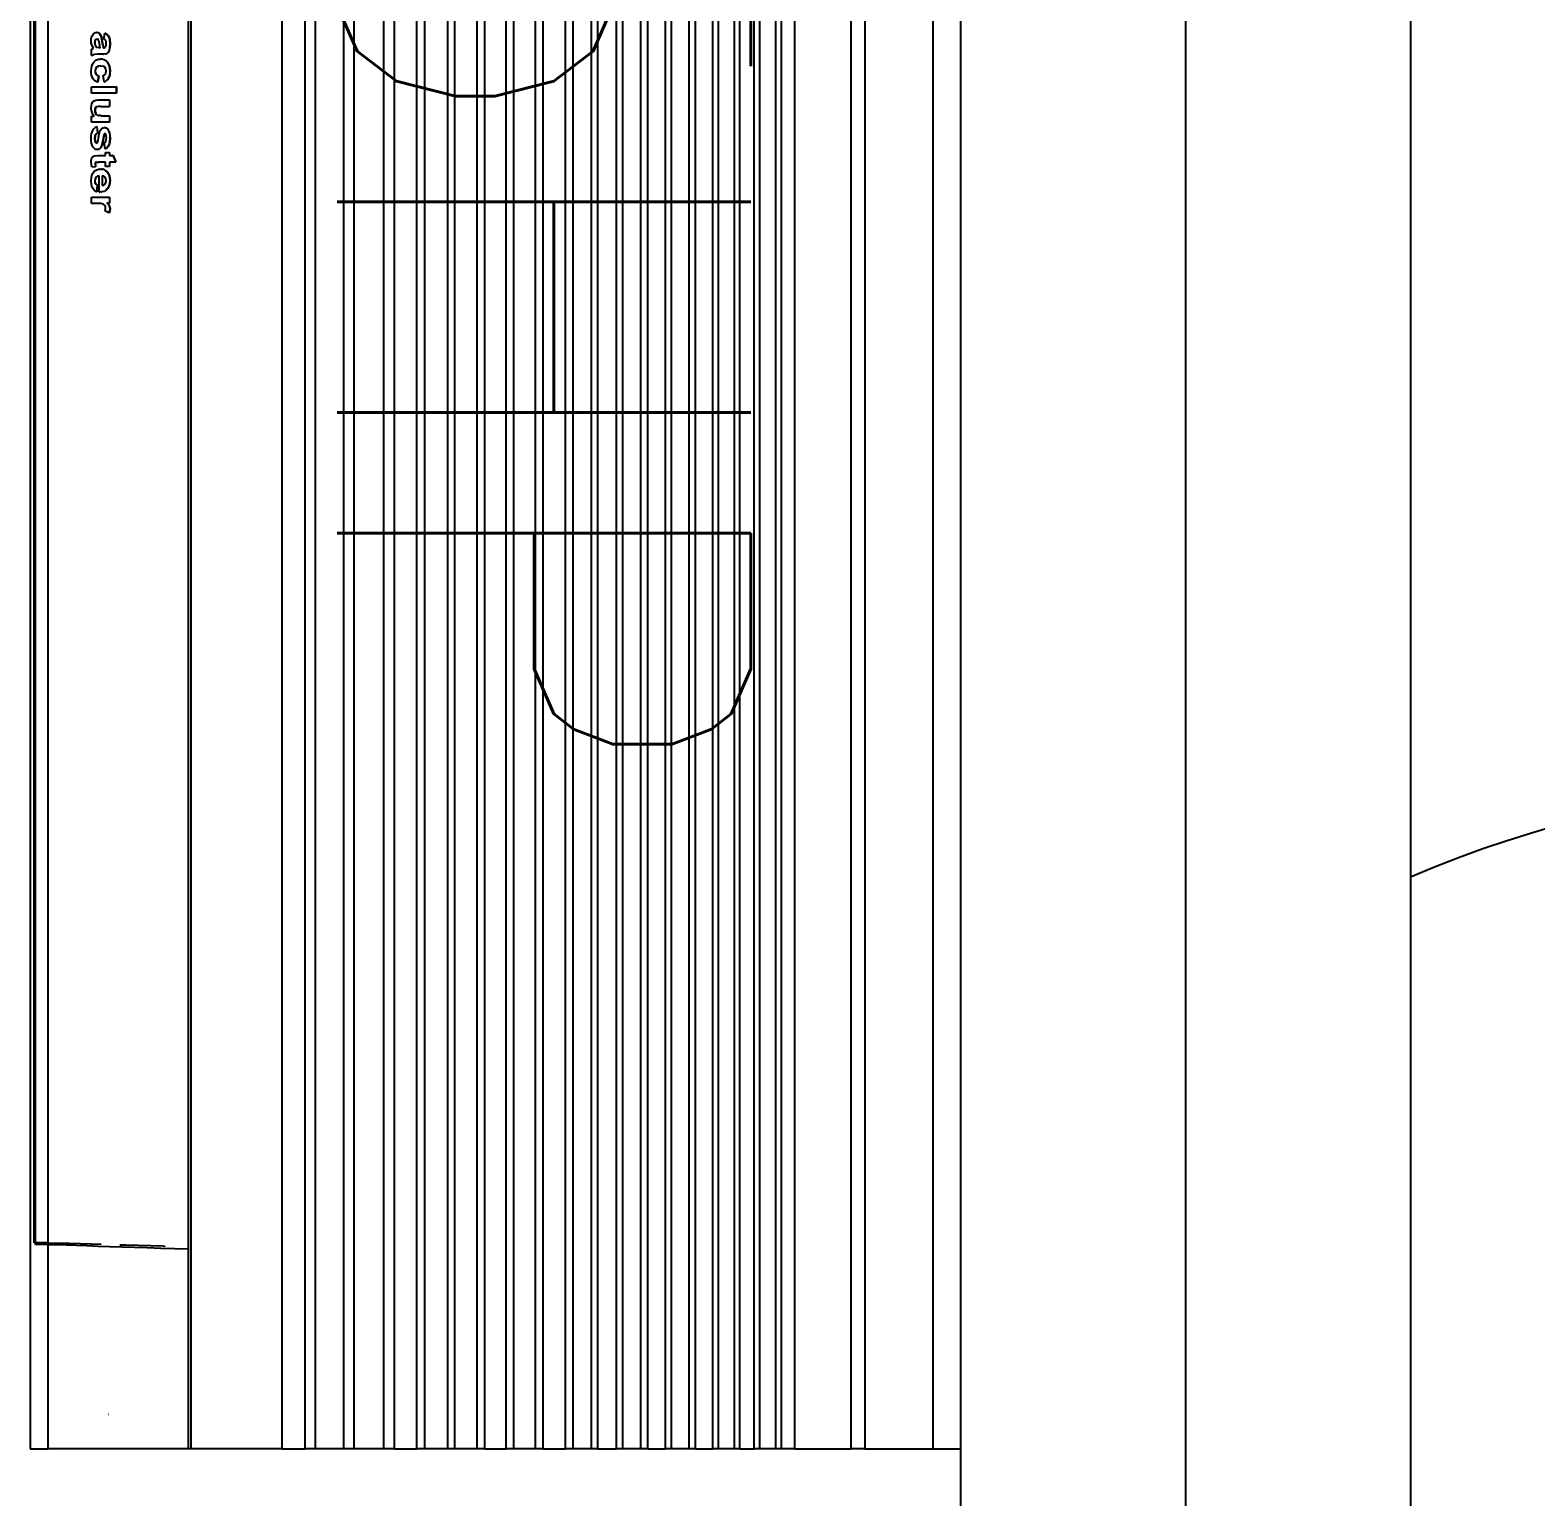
# Model space of a CAD drawing. Header units: inches. Extents: x 16928 to 514628, y -1471 to 241387.
# Drawn here: x 64931.2 to 65299.2, y 51895.3 to 52253.6 of the extents above; entities that cross this region are included whole.
import ezdxf

# ---------------------------------------------------------------- set-up
doc = ezdxf.new("R2010")
doc.units = ezdxf.units.IN
doc.header["$MEASUREMENT"] = 0
for name, color, linetype in [('Edges', 7, 'Continuous'), ('ELECT', 6, 'Continuous'), ('TB', 8, 'Continuous'), ('WIN', 9, 'Continuous')]:
    doc.layers.add(name, color=color, linetype=linetype)
doc.styles.add('LAILA', font='romans.shx', dxfattribs={"width": 0.85})

# ---------------------------------------------------------------- blocks, each defined once
blk = doc.blocks.new('air con')
at = {"layer": 'Edges'}
for p, q in [((71.402, 41.898), (152.402, 41.898)), ((152.402, 41.095), (152.402, 41.898)), ((71.402, 41.095), (152.402, 41.095)), ((152.402, 39.122), (152.402, 41.095)), ((71.402, 39.122), (152.402, 39.122)), ((152.402, 39.122), (152.402, 38.724)), ((152.402, 38.724), (71.402, 38.724)), ((152.402, 37.092), (152.402, 38.724)), ((152.402, 37.092), (71.402, 37.092)), ((152.402, 37.092), (152.402, 36.701)), ((152.402, 36.701), (71.402, 36.701)), ((152.402, 36.542), (71.402, 36.542)), ((152.402, 36.701), (152.402, 36.542)), ((152.402, 36.542), (152.402, 36.078)), ((152.402, 36.078), (71.402, 36.078)), ((152.402, 35.914), (71.402, 35.914)), ((152.402, 36.078), (152.402, 35.914)), ((152.402, 35.493), (152.402, 35.914)), ((152.402, 35.493), (71.402, 35.493)), ((152.402, 35.493), (152.402, 35.34)), ((152.402, 35.34), (71.402, 35.34)), ((152.402, 35.34), (152.402, 34.877)), ((152.402, 34.877), (71.402, 34.877)), ((152.402, 34.709), (71.402, 34.709)), ((152.402, 34.877), (152.402, 34.709)), ((152.402, 34.207), (152.402, 34.709)), ((152.402, 34.207), (71.402, 34.207)), ((152.402, 34.207), (152.402, 34.022)), ((152.402, 34.022), (71.402, 34.022)), ((152.402, 34.022), (152.402, 33.51)), ((152.402, 33.51), (71.402, 33.51)), ((152.402, 33.335), (71.402, 33.335)), ((152.402, 33.51), (152.402, 33.335)), ((152.402, 32.826), (152.402, 33.335)), ((152.402, 32.826), (71.402, 32.826)), ((152.402, 32.826), (152.402, 32.625)), ((152.402, 32.625), (71.402, 32.625)), ((152.402, 32.625), (152.402, 32.098)), ((152.402, 32.098), (71.402, 32.098)), ((152.402, 31.911), (71.402, 31.911)), ((152.402, 32.098), (152.402, 31.911)), ((152.402, 31.378), (152.402, 31.911)), ((152.402, 31.378), (71.402, 31.378)), ((152.402, 31.189), (71.402, 31.189)), ((152.402, 31.378), (152.402, 31.189)), ((152.402, 31.189), (152.402, 30.654)), ((152.402, 30.654), (71.402, 30.654)), ((152.402, 30.654), (152.402, 30.439)), ((152.402, 30.439), (71.402, 30.439)), ((152.402, 29.791), (152.402, 30.439)), ((152.402, 29.791), (71.402, 29.791)), ((152.402, 29.791), (152.402, 29.562)), ((152.402, 29.562), (71.402, 29.562)), ((152.402, 29.562), (152.402, 28.935)), ((152.402, 28.935), (71.402, 28.935)), ((152.402, 28.935), (152.402, 28.714)), ((152.402, 28.714), (71.402, 28.714)), ((152.402, 28.092), (152.402, 28.714)), ((152.402, 28.092), (71.402, 28.092)), ((152.402, 28.092), (152.402, 27.871)), ((152.402, 27.871), (71.402, 27.871)), ((152.402, 27.871), (152.402, 27.226)), ((152.402, 27.226), (71.402, 27.226)), ((152.402, 27.226), (152.402, 27.024)), ((152.402, 27.024), (71.402, 27.024)), ((152.402, 27.024), (152.402, 26.349)), ((152.402, 26.349), (71.402, 26.349)), ((152.402, 26.349), (152.402, 26.117)), ((152.402, 26.117), (71.402, 26.117)), ((152.402, 25.469), (152.402, 26.117)), ((152.402, 25.469), (71.402, 25.469)), ((152.402, 25.469), (152.402, 25.162)), ((152.402, 25.162), (71.402, 25.162)), ((152.402, 25.162), (152.402, 24.304)), ((152.402, 24.304), (71.402, 24.304)), ((152.402, 24.304), (152.402, 24.002)), ((152.402, 24.002), (71.402, 24.002)), ((152.402, 24.002), (152.402, 23.184)), ((152.402, 23.184), (71.402, 23.184)), ((152.402, 23.184), (152.402, 22.883)), ((152.402, 22.883), (71.402, 22.883)), ((152.402, 22.213), (152.402, 22.883)), ((152.402, 22.213), (71.402, 22.213)), ((152.402, 22.213), (152.402, 19.568)), ((152.402, 19.568), (71.402, 19.568)), ((152.402, 19.493), (71.402, 19.493)), ((146.588, 19.085), (146.601, 19.493)), ((152.402, 19.568), (152.402, 19.493)), ((152.402, 19.493), (152.402, 15.42)), ((146.514, 18.752), (146.516, 18.813)), ((146.575, 18.687), (146.588, 19.085)), ((146.494, 18.035), (146.504, 18.391)), ((146.504, 18.391), (146.514, 18.752)), ((146.562, 18.299), (146.575, 18.687)), ((146.484, 17.685), (146.494, 18.035)), ((146.538, 17.558), (146.55, 17.923)), ((146.55, 17.923), (146.562, 18.299)), ((146.479, 17.503), (146.484, 17.685)), ((146.527, 17.206), (146.538, 17.558)), ((111.357, 17.136), (111.318, 17.07)), ((111.318, 17.07), (111.357, 17.129)), ((111.318, 17.07), (111.318, 17.063)), ((111.489, 17.041), (111.318, 17.063)), ((111.384, 17.161), (111.357, 17.136)), ((111.357, 17.129), (111.384, 17.154)), ((111.357, 17.136), (111.357, 17.129)), ((111.417, 17.181), (111.384, 17.161)), ((111.384, 17.154), (111.417, 17.175)), ((111.384, 17.161), (111.384, 17.154)), ((111.417, 17.181), (111.456, 17.197)), ((111.417, 17.175), (111.456, 17.19)), ((111.417, 17.181), (111.417, 17.175)), ((111.456, 17.197), (111.504, 17.208)), ((111.456, 17.19), (111.504, 17.202)), ((111.456, 17.197), (111.456, 17.19)), ((111.509, 17.072), (111.489, 17.041)), ((111.504, 17.208), (111.626, 17.217)), ((111.504, 17.202), (111.626, 17.211)), ((111.504, 17.208), (111.504, 17.202)), ((111.534, 17.091), (111.509, 17.072)), ((111.568, 17.102), (111.534, 17.091)), ((111.613, 17.106), (111.568, 17.102)), ((111.675, 17.102), (111.613, 17.106)), ((111.626, 17.217), (111.736, 17.212)), ((111.626, 17.211), (111.736, 17.205)), ((111.714, 17.089), (111.675, 17.102)), ((111.734, 17.067), (111.714, 17.089)), ((111.741, 17.033), (111.734, 17.067)), ((111.736, 17.212), (111.814, 17.196)), ((111.736, 17.205), (111.814, 17.189)), ((111.814, 17.196), (111.814, 17.189)), ((111.814, 17.196), (111.866, 17.171)), ((111.814, 17.189), (111.866, 17.164)), ((111.866, 17.171), (111.866, 17.164)), ((111.866, 17.171), (111.901, 17.141)), ((111.866, 17.164), (111.901, 17.134)), ((111.901, 17.141), (111.901, 17.134)), ((111.905, 17.131), (111.901, 17.141)), ((111.901, 17.134), (111.905, 17.131)), ((111.92, 17.093), (111.905, 17.131)), ((111.92, 17.087), (111.92, 17.093)), ((111.921, 17.071), (111.92, 17.087)), ((111.921, 17.071), (111.925, 17.028)), ((112.09, 17.051), (112.079, 17.017)), ((112.09, 17.051), (112.093, 17.054)), ((112.093, 17.06), (112.097, 17.067)), ((112.093, 17.06), (112.093, 17.054)), ((112.097, 17.067), (112.102, 17.073)), ((112.102, 17.073), (112.123, 17.1)), ((112.163, 17.146), (112.123, 17.107)), ((112.123, 17.1), (112.163, 17.139)), ((112.123, 17.107), (112.123, 17.1)), ((112.214, 17.177), (112.163, 17.146)), ((112.163, 17.139), (112.214, 17.17)), ((112.163, 17.146), (112.163, 17.139)), ((112.214, 17.177), (112.273, 17.2)), ((112.214, 17.17), (112.273, 17.193)), ((112.214, 17.177), (112.214, 17.17)), ((112.273, 17.2), (112.34, 17.213)), ((112.273, 17.193), (112.34, 17.206)), ((112.273, 17.2), (112.273, 17.193)), ((112.287, 17.047), (112.274, 17.02)), ((112.306, 17.068), (112.287, 17.047)), ((112.355, 17.094), (112.306, 17.068)), ((112.34, 17.213), (112.415, 17.217)), ((112.34, 17.213), (112.34, 17.206)), ((112.34, 17.206), (112.415, 17.211)), ((112.418, 17.103), (112.355, 17.094)), ((112.415, 17.217), (112.477, 17.215)), ((112.415, 17.217), (112.415, 17.211)), ((112.415, 17.211), (112.477, 17.208)), ((112.466, 17.098), (112.418, 17.103)), ((112.504, 17.082), (112.466, 17.098)), ((112.477, 17.215), (112.532, 17.207)), ((112.477, 17.215), (112.477, 17.208)), ((112.477, 17.208), (112.532, 17.2)), ((112.532, 17.057), (112.504, 17.082)), ((112.532, 17.207), (112.581, 17.195)), ((112.532, 17.207), (112.532, 17.2)), ((112.532, 17.2), (112.581, 17.188)), ((112.547, 17.022), (112.532, 17.057)), ((112.733, 17.046), (112.547, 17.022)), ((112.581, 17.195), (112.581, 17.188)), ((112.622, 17.177), (112.581, 17.195)), ((112.581, 17.188), (112.622, 17.17)), ((112.622, 17.177), (112.622, 17.17)), ((112.622, 17.177), (112.658, 17.154)), ((112.622, 17.17), (112.658, 17.147)), ((112.658, 17.154), (112.658, 17.147)), ((112.658, 17.154), (112.688, 17.125)), ((112.658, 17.147), (112.688, 17.119)), ((112.688, 17.125), (112.688, 17.119)), ((112.713, 17.092), (112.688, 17.119)), ((112.713, 17.092), (112.713, 17.085)), ((112.723, 17.073), (112.713, 17.085)), ((112.728, 17.062), (112.723, 17.073)), ((112.733, 17.053), (112.728, 17.062)), ((112.733, 17.053), (112.733, 17.046)), ((112.876, 17.402), (113.064, 17.402)), ((112.876, 17.402), (112.876, 17.396)), ((112.876, 17.396), (113.064, 17.396)), ((112.876, 16.682), (112.876, 17.396)), ((113.064, 17.402), (113.064, 17.396)), ((113.064, 17.396), (113.064, 16.682)), ((113.253, 17.206), (113.442, 17.206)), ((113.253, 17.206), (113.253, 17.199)), ((113.253, 17.199), (113.442, 17.199)), ((113.253, 16.872), (113.253, 17.199)), ((113.442, 17.206), (113.442, 17.199)), ((113.442, 16.961), (113.442, 17.199)), ((113.713, 17.206), (113.901, 17.206)), ((113.713, 17.206), (113.713, 17.199)), ((113.713, 17.199), (113.901, 17.199)), ((113.713, 16.981), (113.713, 17.199)), ((113.901, 17.206), (113.901, 17.199)), ((113.901, 17.199), (113.901, 16.682)), ((114.056, 17.057), (114.057, 17.066)), ((114.056, 17.057), (114.056, 17.052)), ((114.061, 17.017), (114.056, 17.052)), ((114.057, 17.066), (114.059, 17.077)), ((114.059, 17.077), (114.061, 17.084)), ((114.061, 17.091), (114.074, 17.114)), ((114.061, 17.091), (114.061, 17.084)), ((114.096, 17.146), (114.074, 17.121)), ((114.074, 17.114), (114.097, 17.141)), ((114.074, 17.121), (114.074, 17.114)), ((114.096, 17.146), (114.107, 17.155)), ((114.096, 17.146), (114.097, 17.141)), ((114.097, 17.141), (114.129, 17.165)), ((114.107, 17.155), (114.129, 17.172)), ((114.171, 17.192), (114.129, 17.172)), ((114.129, 17.165), (114.171, 17.185)), ((114.129, 17.172), (114.129, 17.165)), ((114.171, 17.192), (114.222, 17.206)), ((114.171, 17.185), (114.222, 17.199)), ((114.171, 17.192), (114.171, 17.185)), ((114.222, 17.206), (114.284, 17.215)), ((114.222, 17.199), (114.284, 17.208)), ((114.222, 17.206), (114.222, 17.199)), ((114.232, 17.073), (114.231, 17.069)), ((114.231, 17.069), (114.234, 17.066)), ((114.236, 17.085), (114.232, 17.073)), ((114.234, 17.066), (114.232, 17.073)), ((114.236, 17.063), (114.234, 17.066)), ((114.253, 17.097), (114.236, 17.085)), ((114.236, 17.063), (114.236, 17.056)), ((114.25, 17.051), (114.236, 17.063)), ((114.236, 17.056), (114.25, 17.045)), ((114.25, 17.051), (114.25, 17.045)), ((114.25, 17.051), (114.307, 17.035)), ((114.25, 17.045), (114.307, 17.028)), ((114.295, 17.108), (114.253, 17.097)), ((114.284, 17.215), (114.356, 17.217)), ((114.284, 17.215), (114.284, 17.208)), ((114.284, 17.208), (114.356, 17.211)), ((114.359, 17.112), (114.295, 17.108)), ((114.356, 17.217), (114.483, 17.209)), ((114.356, 17.211), (114.483, 17.202)), ((114.411, 17.108), (114.359, 17.112)), ((114.45, 17.096), (114.411, 17.108)), ((114.477, 17.077), (114.45, 17.096)), ((114.493, 17.05), (114.477, 17.077)), ((114.483, 17.209), (114.533, 17.198)), ((114.483, 17.202), (114.533, 17.191)), ((114.671, 17.074), (114.493, 17.05)), ((114.533, 17.198), (114.573, 17.183)), ((114.533, 17.198), (114.533, 17.191)), ((114.533, 17.191), (114.573, 17.176)), ((114.573, 17.183), (114.573, 17.176)), ((114.573, 17.183), (114.606, 17.163)), ((114.573, 17.176), (114.606, 17.157)), ((114.606, 17.163), (114.606, 17.157)), ((114.626, 17.146), (114.606, 17.163)), ((114.606, 17.157), (114.633, 17.133)), ((114.626, 17.146), (114.633, 17.14)), ((114.633, 17.14), (114.633, 17.133)), ((114.671, 17.08), (114.633, 17.14)), ((114.633, 17.133), (114.671, 17.08)), ((114.671, 17.08), (114.671, 17.074)), ((114.782, 17.206), (114.869, 17.206)), ((114.782, 17.206), (114.782, 17.199)), ((114.782, 17.199), (114.869, 17.199)), ((114.782, 17.09), (114.782, 17.199)), ((114.869, 17.09), (114.782, 17.09)), ((114.869, 17.308), (115.058, 17.388)), ((114.869, 17.302), (115.058, 17.381)), ((114.869, 17.308), (114.869, 17.302)), ((114.869, 17.206), (114.869, 17.302)), ((114.869, 17.206), (114.869, 17.199)), ((114.869, 16.864), (114.869, 17.09)), ((115.058, 17.388), (115.058, 17.381)), ((115.058, 17.381), (115.058, 17.206)), ((115.058, 17.206), (115.187, 17.206)), ((115.058, 17.206), (115.058, 17.199)), ((115.058, 17.199), (115.187, 17.199)), ((115.187, 17.09), (115.058, 17.09)), ((115.058, 17.09), (115.058, 16.888)), ((115.187, 17.206), (115.187, 17.199)), ((115.187, 17.199), (115.187, 17.09)), ((115.286, 17.058), (115.268, 17.004)), ((115.299, 17.08), (115.286, 17.058)), ((115.299, 17.08), (115.315, 17.098)), ((115.355, 17.145), (115.315, 17.105)), ((115.315, 17.098), (115.355, 17.138)), ((115.315, 17.105), (115.315, 17.098)), ((115.404, 17.176), (115.355, 17.145)), ((115.355, 17.138), (115.404, 17.17)), ((115.355, 17.145), (115.355, 17.138)), ((115.404, 17.176), (115.46, 17.199)), ((115.404, 17.17), (115.46, 17.192)), ((115.404, 17.176), (115.404, 17.17)), ((115.46, 17.199), (115.522, 17.213)), ((115.46, 17.192), (115.522, 17.206)), ((115.46, 17.199), (115.46, 17.192)), ((115.499, 17.073), (115.469, 17.035)), ((115.544, 17.098), (115.499, 17.073)), ((115.522, 17.213), (115.589, 17.217)), ((115.522, 17.213), (115.522, 17.206)), ((115.522, 17.206), (115.589, 17.211)), ((115.601, 17.106), (115.544, 17.098)), ((115.589, 17.217), (115.664, 17.213)), ((115.589, 17.217), (115.589, 17.211)), ((115.589, 17.211), (115.664, 17.206)), ((115.654, 17.098), (115.601, 17.106)), ((115.699, 17.075), (115.654, 17.098)), ((115.664, 17.213), (115.731, 17.198)), ((115.664, 17.213), (115.664, 17.206)), ((115.664, 17.206), (115.731, 17.191)), ((115.729, 17.037), (115.699, 17.075)), ((115.731, 17.198), (115.731, 17.191)), ((115.731, 17.198), (115.79, 17.175)), ((115.731, 17.191), (115.79, 17.168)), ((115.79, 17.175), (115.79, 17.168)), ((115.79, 17.175), (115.84, 17.141)), ((115.79, 17.168), (115.84, 17.134)), ((115.84, 17.141), (115.84, 17.134)), ((115.88, 17.098), (115.84, 17.141)), ((115.84, 17.134), (115.88, 17.091)), ((115.88, 17.098), (115.88, 17.091)), ((115.888, 17.082), (115.88, 17.091)), ((115.888, 17.082), (115.903, 17.053)), ((115.908, 17.043), (115.903, 17.053)), ((116.073, 17.206), (116.248, 17.206)), ((116.073, 17.206), (116.073, 17.199)), ((116.073, 17.199), (116.248, 17.199)), ((116.073, 16.682), (116.073, 17.199)), ((116.248, 17.206), (116.248, 17.199)), ((116.248, 17.199), (116.253, 17.137)), ((116.248, 17.125), (116.291, 17.169)), ((116.248, 17.132), (116.253, 17.137)), ((116.248, 17.132), (116.248, 17.125)), ((116.291, 17.175), (116.253, 17.137)), ((116.296, 17.05), (116.278, 17.015)), ((116.291, 17.175), (116.329, 17.201)), ((116.291, 17.169), (116.329, 17.194)), ((116.291, 17.175), (116.291, 17.169)), ((116.321, 17.072), (116.296, 17.05)), ((116.351, 17.084), (116.321, 17.072)), ((116.329, 17.201), (116.368, 17.213)), ((116.329, 17.194), (116.368, 17.206)), ((116.329, 17.201), (116.329, 17.194)), ((116.388, 17.088), (116.351, 17.084)), ((116.368, 17.213), (116.411, 17.217)), ((116.368, 17.213), (116.368, 17.206)), ((116.368, 17.206), (116.411, 17.211)), ((116.431, 17.082), (116.388, 17.088)), ((116.411, 17.217), (116.474, 17.211)), ((116.411, 17.217), (116.411, 17.211)), ((116.411, 17.211), (116.474, 17.204)), ((116.477, 17.065), (116.431, 17.082)), ((116.474, 17.211), (116.535, 17.192)), ((116.474, 17.211), (116.474, 17.204)), ((116.474, 17.204), (116.535, 17.185)), ((116.535, 17.185), (116.477, 17.065)), ((116.535, 17.192), (116.535, 17.185)), ((146.516, 16.869), (146.527, 17.206)), ((151.402, 17.184), (151.402, 17.175)), ((111.305, 16.871), (111.298, 16.83)), ((111.298, 16.83), (111.298, 16.823)), ((111.302, 16.791), (111.298, 16.823)), ((111.314, 16.762), (111.302, 16.791)), ((111.321, 16.898), (111.305, 16.871)), ((111.334, 16.737), (111.314, 16.762)), ((111.321, 16.898), (111.327, 16.901)), ((111.362, 16.938), (111.327, 16.908)), ((111.327, 16.901), (111.362, 16.931)), ((111.327, 16.908), (111.327, 16.901)), ((111.362, 16.713), (111.334, 16.737)), ((111.362, 16.938), (111.408, 16.961)), ((111.362, 16.931), (111.408, 16.954)), ((111.362, 16.938), (111.362, 16.931)), ((111.396, 16.694), (111.362, 16.713)), ((111.437, 16.681), (111.396, 16.694)), ((111.408, 16.961), (111.471, 16.978)), ((111.408, 16.954), (111.471, 16.971)), ((111.408, 16.961), (111.408, 16.954)), ((111.483, 16.673), (111.437, 16.681)), ((111.558, 16.992), (111.471, 16.978)), ((111.471, 16.971), (111.558, 16.986)), ((111.471, 16.978), (111.471, 16.971)), ((111.535, 16.67), (111.483, 16.673)), ((111.487, 16.837), (111.496, 16.864)), ((111.494, 16.817), (111.487, 16.837)), ((111.516, 16.794), (111.494, 16.817)), ((111.494, 16.817), (111.494, 16.81)), ((111.494, 16.81), (111.516, 16.787)), ((111.523, 16.885), (111.496, 16.864)), ((111.516, 16.794), (111.55, 16.779)), ((111.516, 16.794), (111.516, 16.787)), ((111.516, 16.787), (111.55, 16.772)), ((111.561, 16.897), (111.523, 16.885)), ((111.595, 16.674), (111.535, 16.67)), ((111.55, 16.779), (111.591, 16.773)), ((111.55, 16.779), (111.55, 16.772)), ((111.55, 16.772), (111.591, 16.767)), ((111.67, 17.01), (111.558, 16.992)), ((111.558, 16.986), (111.67, 17.003)), ((111.626, 16.909), (111.561, 16.897)), ((111.591, 16.773), (111.641, 16.779)), ((111.591, 16.767), (111.641, 16.773)), ((111.591, 16.773), (111.591, 16.767)), ((111.652, 16.687), (111.595, 16.674)), ((111.741, 16.93), (111.626, 16.909)), ((111.641, 16.779), (111.688, 16.798)), ((111.641, 16.773), (111.688, 16.791)), ((111.641, 16.779), (111.641, 16.773)), ((111.706, 16.708), (111.652, 16.687)), ((111.67, 17.01), (111.741, 17.026)), ((111.67, 17.003), (111.741, 17.019)), ((111.688, 16.798), (111.717, 16.818)), ((111.688, 16.791), (111.717, 16.811)), ((111.688, 16.798), (111.688, 16.791)), ((111.756, 16.738), (111.706, 16.708)), ((111.717, 16.818), (111.733, 16.836)), ((111.717, 16.818), (111.717, 16.811)), ((111.741, 16.91), (111.733, 16.843)), ((111.733, 16.843), (111.733, 16.836)), ((111.741, 17.026), (111.741, 17.033)), ((111.741, 17.026), (111.741, 17.019)), ((111.741, 16.91), (111.741, 16.93)), ((111.762, 16.722), (111.756, 16.738)), ((111.78, 16.682), (111.762, 16.722)), ((111.967, 16.682), (111.78, 16.682)), ((111.926, 17.016), (111.924, 16.858)), ((111.924, 16.858), (111.933, 16.758)), ((111.926, 17.016), (111.925, 17.028)), ((111.933, 16.751), (111.933, 16.758)), ((111.967, 16.689), (111.933, 16.751)), ((111.967, 16.689), (111.967, 16.682)), ((112.075, 16.997), (112.07, 16.947)), ((112.07, 16.947), (112.07, 16.94)), ((112.076, 16.88), (112.07, 16.94)), ((112.075, 16.997), (112.076, 17)), ((112.076, 17.006), (112.079, 17.017)), ((112.076, 17.006), (112.076, 17)), ((112.093, 16.827), (112.076, 16.88)), ((112.122, 16.781), (112.093, 16.827)), ((112.163, 16.742), (112.122, 16.781)), ((112.213, 16.71), (112.163, 16.742)), ((112.272, 16.688), (112.213, 16.71)), ((112.264, 16.95), (112.274, 17.02)), ((112.267, 16.936), (112.264, 16.95)), ((112.267, 16.936), (112.275, 16.878)), ((112.338, 16.675), (112.272, 16.688)), ((112.275, 16.872), (112.275, 16.878)), ((112.281, 16.863), (112.275, 16.878)), ((112.275, 16.872), (112.281, 16.863)), ((112.281, 16.863), (112.288, 16.849)), ((112.307, 16.826), (112.288, 16.849)), ((112.288, 16.849), (112.288, 16.842)), ((112.288, 16.842), (112.307, 16.82)), ((112.307, 16.826), (112.356, 16.798)), ((112.307, 16.826), (112.307, 16.82)), ((112.307, 16.82), (112.356, 16.791)), ((112.412, 16.67), (112.338, 16.675)), ((112.356, 16.798), (112.421, 16.788)), ((112.356, 16.798), (112.356, 16.791)), ((112.356, 16.791), (112.421, 16.782)), ((112.477, 16.673), (112.412, 16.67)), ((112.421, 16.788), (112.47, 16.794)), ((112.421, 16.788), (112.421, 16.782)), ((112.421, 16.782), (112.47, 16.787)), ((112.47, 16.794), (112.509, 16.811)), ((112.47, 16.787), (112.509, 16.804)), ((112.47, 16.794), (112.47, 16.787)), ((112.536, 16.682), (112.477, 16.673)), ((112.509, 16.811), (112.538, 16.841)), ((112.509, 16.804), (112.538, 16.834)), ((112.509, 16.811), (112.509, 16.804)), ((112.587, 16.697), (112.536, 16.682)), ((112.552, 16.874), (112.538, 16.841)), ((112.538, 16.841), (112.538, 16.834)), ((112.552, 16.874), (112.557, 16.88)), ((112.556, 16.884), (112.557, 16.887)), ((112.557, 16.88), (112.556, 16.884)), ((112.557, 16.887), (112.557, 16.88)), ((112.557, 16.887), (112.742, 16.864)), ((112.557, 16.88), (112.742, 16.857)), ((112.631, 16.717), (112.587, 16.697)), ((112.669, 16.744), (112.631, 16.717)), ((112.7, 16.776), (112.669, 16.744)), ((112.724, 16.814), (112.7, 16.776)), ((112.742, 16.857), (112.724, 16.814)), ((112.742, 16.864), (112.742, 16.857)), ((113.064, 16.682), (112.876, 16.682)), ((113.26, 16.807), (113.253, 16.872)), ((113.279, 16.757), (113.26, 16.807)), ((113.312, 16.72), (113.279, 16.757)), ((113.361, 16.693), (113.312, 16.72)), ((113.422, 16.676), (113.361, 16.693)), ((113.49, 16.67), (113.422, 16.676)), ((113.442, 16.948), (113.442, 16.961)), ((113.442, 16.948), (113.444, 16.88)), ((113.444, 16.88), (113.452, 16.834)), ((113.452, 16.834), (113.452, 16.828)), ((113.467, 16.812), (113.452, 16.828)), ((113.467, 16.812), (113.49, 16.796)), ((113.467, 16.812), (113.467, 16.806)), ((113.467, 16.806), (113.49, 16.789)), ((113.49, 16.796), (113.521, 16.785)), ((113.49, 16.796), (113.49, 16.789)), ((113.49, 16.789), (113.521, 16.778)), ((113.559, 16.676), (113.49, 16.67)), ((113.521, 16.785), (113.56, 16.781)), ((113.521, 16.785), (113.521, 16.778)), ((113.521, 16.778), (113.56, 16.774)), ((113.624, 16.694), (113.559, 16.676)), ((113.56, 16.781), (113.605, 16.786)), ((113.56, 16.781), (113.56, 16.774)), ((113.56, 16.774), (113.605, 16.779)), ((113.605, 16.786), (113.646, 16.8)), ((113.605, 16.779), (113.646, 16.794)), ((113.605, 16.786), (113.605, 16.779)), ((113.681, 16.722), (113.624, 16.694)), ((113.646, 16.8), (113.678, 16.822)), ((113.646, 16.794), (113.678, 16.815)), ((113.646, 16.8), (113.646, 16.794)), ((113.678, 16.822), (113.699, 16.841)), ((113.678, 16.822), (113.678, 16.815)), ((113.726, 16.759), (113.681, 16.722)), ((113.706, 16.883), (113.699, 16.848)), ((113.699, 16.848), (113.699, 16.841)), ((113.706, 16.883), (113.708, 16.893)), ((113.706, 16.883), (113.709, 16.89)), ((113.708, 16.893), (113.709, 16.897)), ((113.709, 16.89), (113.708, 16.893)), ((113.711, 16.945), (113.709, 16.897)), ((113.711, 16.945), (113.713, 16.981)), ((113.726, 16.682), (113.726, 16.759)), ((113.901, 16.682), (113.726, 16.682)), ((114.03, 16.836), (114.219, 16.857)), ((114.03, 16.829), (114.219, 16.85)), ((114.03, 16.836), (114.03, 16.829)), ((114.047, 16.794), (114.03, 16.829)), ((114.071, 16.763), (114.047, 16.794)), ((114.077, 16.985), (114.061, 17.017)), ((114.102, 16.736), (114.071, 16.763)), ((114.104, 16.958), (114.077, 16.985)), ((114.141, 16.713), (114.102, 16.736)), ((114.141, 16.935), (114.104, 16.958)), ((114.243, 16.904), (114.141, 16.935)), ((114.187, 16.694), (114.141, 16.713)), ((114.241, 16.681), (114.187, 16.694)), ((114.219, 16.857), (114.219, 16.85)), ((114.237, 16.822), (114.219, 16.85)), ((114.237, 16.822), (114.268, 16.797)), ((114.237, 16.822), (114.237, 16.815)), ((114.237, 16.815), (114.268, 16.79)), ((114.302, 16.673), (114.241, 16.681)), ((114.43, 16.869), (114.243, 16.904)), ((114.268, 16.797), (114.312, 16.781)), ((114.268, 16.797), (114.268, 16.79)), ((114.268, 16.79), (114.312, 16.774)), ((114.371, 16.67), (114.302, 16.673)), ((114.307, 17.035), (114.426, 17.013)), ((114.307, 17.028), (114.426, 17.006)), ((114.312, 16.781), (114.371, 16.776)), ((114.312, 16.781), (114.312, 16.774)), ((114.312, 16.774), (114.371, 16.769)), ((114.371, 16.776), (114.435, 16.781)), ((114.371, 16.776), (114.371, 16.769)), ((114.371, 16.769), (114.435, 16.774)), ((114.446, 16.673), (114.371, 16.67)), ((114.426, 17.013), (114.554, 16.985)), ((114.426, 17.006), (114.554, 16.978)), ((114.493, 16.851), (114.43, 16.869)), ((114.435, 16.781), (114.481, 16.795)), ((114.435, 16.774), (114.481, 16.788)), ((114.435, 16.781), (114.435, 16.774)), ((114.512, 16.683), (114.446, 16.673)), ((114.481, 16.795), (114.5, 16.811)), ((114.481, 16.788), (114.5, 16.804)), ((114.481, 16.795), (114.481, 16.788)), ((114.503, 16.839), (114.493, 16.851)), ((114.5, 16.811), (114.506, 16.825)), ((114.5, 16.811), (114.5, 16.804)), ((114.506, 16.825), (114.503, 16.839)), ((114.568, 16.699), (114.512, 16.683)), ((114.554, 16.985), (114.636, 16.952)), ((114.554, 16.978), (114.636, 16.945)), ((114.613, 16.721), (114.568, 16.699)), ((114.649, 16.748), (114.613, 16.721)), ((114.636, 16.952), (114.636, 16.945)), ((114.636, 16.952), (114.643, 16.947)), ((114.636, 16.945), (114.662, 16.925)), ((114.643, 16.947), (114.652, 16.94)), ((114.675, 16.777), (114.649, 16.748)), ((114.652, 16.94), (114.662, 16.932)), ((114.662, 16.932), (114.662, 16.925)), ((114.67, 16.922), (114.662, 16.925)), ((114.68, 16.908), (114.67, 16.922)), ((114.69, 16.809), (114.675, 16.777)), ((114.684, 16.9), (114.68, 16.908)), ((114.68, 16.908), (114.68, 16.901)), ((114.68, 16.901), (114.684, 16.9)), ((114.684, 16.9), (114.691, 16.881)), ((114.695, 16.843), (114.69, 16.809)), ((114.691, 16.881), (114.695, 16.85)), ((114.695, 16.85), (114.695, 16.843)), ((114.875, 16.768), (114.869, 16.864)), ((114.885, 16.738), (114.875, 16.768)), ((114.901, 16.715), (114.885, 16.738)), ((114.926, 16.697), (114.901, 16.715)), ((114.961, 16.683), (114.926, 16.697)), ((115.005, 16.673), (114.961, 16.683)), ((115.053, 16.67), (115.005, 16.673)), ((115.132, 16.675), (115.053, 16.67)), ((115.058, 16.885), (115.058, 16.888)), ((115.058, 16.888), (115.058, 16.881)), ((115.058, 16.885), (115.058, 16.881)), ((115.058, 16.881), (115.058, 16.879)), ((115.062, 16.815), (115.058, 16.879)), ((115.078, 16.797), (115.062, 16.815)), ((115.062, 16.815), (115.062, 16.808)), ((115.062, 16.808), (115.078, 16.79)), ((115.078, 16.797), (115.11, 16.79)), ((115.078, 16.797), (115.078, 16.79)), ((115.078, 16.79), (115.11, 16.784)), ((115.11, 16.79), (115.186, 16.804)), ((115.11, 16.784), (115.186, 16.797)), ((115.11, 16.79), (115.11, 16.784)), ((115.202, 16.691), (115.132, 16.675)), ((115.186, 16.804), (115.186, 16.797)), ((115.202, 16.697), (115.186, 16.797)), ((115.202, 16.697), (115.202, 16.691)), ((115.264, 16.955), (115.263, 16.943)), ((115.263, 16.936), (115.263, 16.943)), ((115.267, 16.885), (115.263, 16.936)), ((115.264, 16.955), (115.268, 16.997)), ((115.28, 16.838), (115.267, 16.885)), ((115.268, 17.004), (115.268, 16.997)), ((115.268, 17), (115.268, 17.004)), ((115.268, 16.997), (115.268, 17)), ((115.302, 16.796), (115.28, 16.838)), ((115.333, 16.758), (115.302, 16.796)), ((115.384, 16.72), (115.333, 16.758)), ((115.446, 16.692), (115.384, 16.72)), ((115.521, 16.676), (115.446, 16.692)), ((115.928, 16.901), (115.457, 16.901)), ((115.457, 16.901), (115.468, 16.854)), ((115.46, 16.992), (115.459, 16.985)), ((115.459, 16.985), (115.741, 16.985)), ((115.469, 17.035), (115.46, 16.992)), ((115.46, 16.992), (115.739, 16.992)), ((115.468, 16.854), (115.468, 16.847)), ((115.501, 16.813), (115.468, 16.847)), ((115.501, 16.813), (115.55, 16.788)), ((115.501, 16.813), (115.501, 16.806)), ((115.501, 16.806), (115.55, 16.781)), ((115.608, 16.67), (115.521, 16.676)), ((115.55, 16.788), (115.61, 16.779)), ((115.55, 16.788), (115.55, 16.781)), ((115.55, 16.781), (115.61, 16.772)), ((115.716, 16.68), (115.608, 16.67)), ((115.61, 16.779), (115.651, 16.784)), ((115.61, 16.779), (115.61, 16.772)), ((115.61, 16.772), (115.651, 16.777)), ((115.651, 16.784), (115.684, 16.797)), ((115.651, 16.777), (115.684, 16.79)), ((115.651, 16.784), (115.651, 16.777)), ((115.684, 16.797), (115.711, 16.82)), ((115.684, 16.79), (115.711, 16.813)), ((115.684, 16.797), (115.684, 16.79)), ((115.711, 16.82), (115.73, 16.846)), ((115.711, 16.82), (115.711, 16.813)), ((115.762, 16.692), (115.716, 16.68)), ((115.739, 16.992), (115.729, 17.037)), ((115.73, 16.853), (115.918, 16.83)), ((115.73, 16.853), (115.73, 16.846)), ((115.73, 16.846), (115.918, 16.823)), ((115.741, 16.985), (115.739, 16.992)), ((115.803, 16.709), (115.762, 16.692)), ((115.84, 16.731), (115.803, 16.709)), ((115.871, 16.757), (115.84, 16.731)), ((115.918, 16.823), (115.871, 16.757)), ((115.908, 17.038), (115.908, 17.043)), ((115.911, 17.033), (115.908, 17.038)), ((115.911, 17.033), (115.924, 16.981)), ((115.918, 16.83), (115.918, 16.823)), ((115.924, 16.974), (115.924, 16.981)), ((115.925, 16.959), (115.924, 16.974)), ((115.925, 16.959), (115.928, 16.908)), ((115.928, 16.901), (115.928, 16.908)), ((116.262, 16.682), (116.073, 16.682)), ((116.266, 16.951), (116.262, 16.841)), ((116.262, 16.841), (116.262, 16.682)), ((116.278, 17.015), (116.266, 16.951)), ((146.447, 16.349), (146.456, 16.673)), ((146.456, 16.673), (146.464, 16.956)), ((146.505, 16.546), (146.516, 16.869)), ((146.438, 16.032), (146.447, 16.349)), ((146.486, 15.948), (146.495, 16.239)), ((146.495, 16.239), (146.505, 16.546)), ((146.429, 15.722), (146.438, 16.032)), ((146.477, 15.675), (146.486, 15.948)), ((146.421, 15.42), (76.921, 15.42)), ((146.421, 15.42), (146.429, 15.722)), ((146.468, 15.42), (146.421, 15.42)), ((146.421, 15.42), (146.421, 15.051)), ((146.468, 15.42), (146.477, 15.675)), ((152.402, 15.42), (146.468, 15.42)), ((146.468, 15.42), (146.468, 15.051)), ((152.402, 14.898), (152.402, 15.42)), ((71.402, 14.898), (152.402, 14.898)), ((146.421, 15.051), (76.921, 15.051)), ((146.421, 15.012), (76.921, 15.012)), ((146.468, 15.051), (146.421, 15.051)), ((146.421, 15.051), (146.421, 15.012))]:
    blk.add_line(p, q, dxfattribs=at)
blk = doc.blocks.new('1.5HP AIR CONDITION')
at = {"xscale": 8.418925363059017, "yscale": 8.418925363059017, "zscale": 8.418925363059017}
blk.add_blockref('air con', (-1491.41, 75.24), dxfattribs=at)
at = {"insert": (-711.8, 376.76), "char_height": 101.04, "width": 989.2754, "attachment_point": 1, "style": 'LAILA'}
blk.add_mtext('1.5HP', dxfattribs=at)
blk = doc.blocks.new('13A SSO 300mm')
at = {"layer": 'ELECT', "color": 6}
blk.add_line((-297.44, 0), (297.44, 0), dxfattribs=at)
blk.add_arc((0, 116.33), 297.44, 336.9763, 203.0237, dxfattribs=at)

msp = doc.modelspace()

# ---------------------------------------------------------------- linework, layer by layer
at = {"layer": 'WIN'}
for p, q in [((65158.56, 52722.98), (65158.56, 51772.98)), ((65213.56, 52722.98), (65213.56, 51772.98)), ((65268.56, 52722.98), (65268.56, 51772.98))]:
    msp.add_line(p, q, dxfattribs=at)

# ---------------------------------------------------------------- block references
at = {"rotation": 270}
msp.add_blockref('1.5HP AIR CONDITION', (64730.59, 51698.67), dxfattribs=at)
at = {"layer": 'TB', "color": 6, "linetype": 'Continuous', "rotation": 270}
msp.add_blockref('13A SSO 300mm', (65268.56, 51772.98), dxfattribs=at)

doc.saveas('drawing.dxf')
